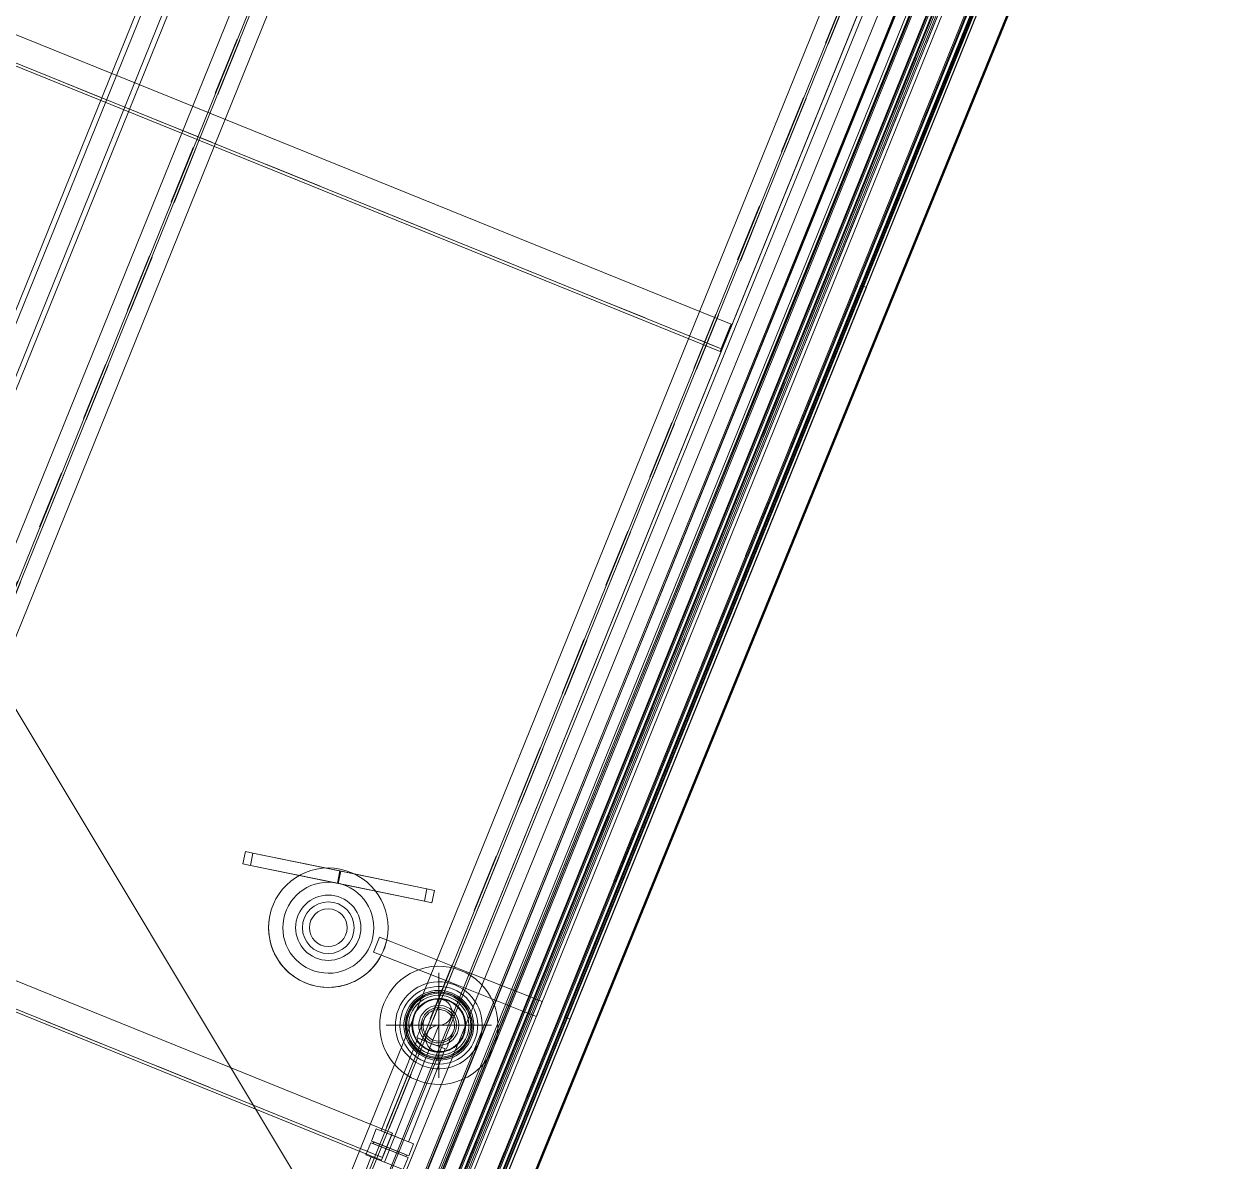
# Model space of a CAD drawing. Header units: metres. Extents: x -207 to 292, y -187 to 169.
# Drawn here: x -24.26 to -22.23, y -39.14 to -37.195 of the extents above; entities that cross this region are included whole.
import ezdxf

# ---------------------------------------------------------------- set-up
doc = ezdxf.new("R2010")
doc.units = ezdxf.units.M
doc.linetypes.add('Elevado', pattern=[0.003969, 0.002381, -0.001587])
doc.linetypes.add('Oculto', pattern=[0.007144, 0.004763, -0.002381])
for name, color, linetype, lineweight in [('A-GLAZ', 7, 'Continuous', 9), ('A-ROOF', 7, 'Continuous', 9), ('edificios', 7, 'Continuous', 50), ('EQUIPOS PIS', 7, 'Continuous', 9), ('I-WALL', 7, 'Continuous', 9), ('P-PIPE', 7, 'Continuous', 9), ('P-PIPE-CNTR', 7, 'Continuous', 9), ('P-SANR-FIXT', 7, 'Continuous', 9), ('S-BEAM', 7, 'Continuous', 9)]:
    doc.layers.add(name, color=color, linetype=linetype, lineweight=lineweight)
doc.layers.add('PR10-ARQ-PL-001-Emplazamiento-C-1_dwg', color=7, linetype='Continuous', lineweight=9, true_color=0x767676)

# ---------------------------------------------------------------- blocks, each defined once
blk = doc.blocks.new('M_Tuberia Alimentación-03 - M_Tuberia Alimentación-03-2171042-PLANTA EMPLAZAMIENTO ACTUALIZADO')
at = {"layer": 'P-SANR-FIXT'}
for p, q in [((-0.165, -0.0775), (-0.165, -0.099)), ((-0.1519, -0.0775), (-0.165, -0.0775)), ((0, -0.0775), (-0.1519, -0.0775)), ((-0.1519, -0.0775), (-0.0016, -0.0775)), ((-0.1519, -0.0775), (-0.1519, -0.099)), ((-0.1519, -0.0775), (-0.1519, -0.099)), ((-0.0016, -0.0775), (0.1519, -0.0775)), ((-0.0016, -0.0775), (-0.0016, -0.099)), ((0.1519, -0.0775), (0, -0.0775)), ((0, -0.0775), (0, -0.099)), ((0.165, -0.0775), (0.1519, -0.0775)), ((0.165, -0.0775), (0.1519, -0.0775)), ((0.1519, -0.099), (0.1519, -0.0775)), ((0.1519, -0.0775), (0.1519, -0.099)), ((0.165, -0.099), (0.165, -0.0775)), ((-0.165, -0.099), (-0.1519, -0.099)), ((-0.0016, -0.099), (-0.1519, -0.099)), ((-0.1519, -0.099), (0, -0.099)), ((0.1519, -0.099), (-0.0016, -0.099)), ((0, -0.099), (0.1519, -0.099)), ((0.1519, -0.099), (0.165, -0.099)), ((0.1519, -0.099), (0.165, -0.099))]:
    blk.add_line(p, q, dxfattribs=at)
for radius, start, end in [(0.1021, 360, 180), (0.1021, 0, 180), (0.1021, 360, 180), (0.1021, 0, 180), (0.0778, 0, 180), (0.0778, 0, 180), (0.0778, 0, 180), (0.0778, 0, 180), (0.0558, 0, 180), (0.0558, 0, 180), (0.0558, 0, 180), (0.0558, 0, 180), (0.0558, 0, 180), (0.0558, 0, 180), (0.0442, 0, 180), (0.0442, 0, 180), (0.0322, 0, 180), (0.0322, 0, 180), (0.1021, 180, 360), (0.1021, 180, 0), (0.1021, 180, 360), (0.1021, 180, 0), (0.0778, 180, 0), (0.0778, 180, 0), (0.0778, 180, 0), (0.0778, 180, 0), (0.0558, 180, 0), (0.0558, 180, 0), (0.0558, 180, 0), (0.0558, 180, 0), (0.0558, 180, 0), (0.0558, 180, 0), (0.0442, 180, 0), (0.0442, 180, 0), (0.0322, 180, 0), (0.0322, 180, 0)]:
    blk.add_arc((0, 0), radius, start, end, dxfattribs=at)
blk = doc.blocks.new('M_Tuberia Alimentación-04 - M_Tuberia Alimentación-04-2210629-PLANTA EMPLAZAMIENTO ACTUALIZADO')
at = {"layer": 'P-SANR-FIXT'}
for p, q in [((-0.1497, -0.0754), (-0.1497, -0.1028)), ((-0.1261, -0.0754), (-0.1497, -0.0754)), ((0, -0.0754), (-0.1261, -0.0754)), ((-0.1261, -0.0754), (0, -0.0754)), ((0.1261, -0.0754), (0, -0.0754)), ((0, -0.0754), (0.1261, -0.0754)), ((0.1497, -0.0754), (0.1261, -0.0754)), ((0.1497, -0.1028), (0.1497, -0.0754)), ((-0.1497, -0.1028), (-0.1261, -0.1028)), ((0, -0.1028), (-0.1261, -0.1028)), ((-0.1261, -0.1028), (0, -0.1028)), ((0.1261, -0.1028), (0, -0.1028)), ((0, -0.1028), (0.1261, -0.1028)), ((0.1261, -0.1028), (0.1497, -0.1028))]:
    blk.add_line(p, q, dxfattribs=at)
for radius, start, end in [(0.1011, 360, 180), (0.1011, 0, 180), (0.1011, 0, 180), (0.1011, 0, 180), (0.0743, 0, 180), (0.0743, 0, 180), (0.0665, 360, 180), (0.0665, 0, 180), (0.0597, 0, 180), (0.0597, 0, 180), (0.0572, 360, 180), (0.0572, 0, 180), (0.0547, 360, 180), (0.0547, 0, 180), (0.1011, 180, 360), (0.1011, 180, 0), (0.1011, 180, 0), (0.1011, 180, 0), (0.0743, 180, 0), (0.0743, 180, 0), (0.0665, 180, 360), (0.0665, 180, 0), (0.0597, 180, 0), (0.0597, 180, 0), (0.0572, 180, 360), (0.0572, 180, 0), (0.0547, 180, 360), (0.0547, 180, 0)]:
    blk.add_arc((0, 0), radius, start, end, dxfattribs=at)
blk = doc.blocks.new('M_Elbow - Generic - Standard-2231743-PLANTA EMPLAZAMIENTO ACTUALIZADO')
at = {"layer": 'P-PIPE', "color": 150, "true_color": 0x007dff}
for p, q in [((-23.5881, -38.9284), (-23.563, -38.9384)), ((-23.563, -38.9384), (-23.5379, -38.9483))]:
    blk.add_line(p, q, dxfattribs=at)
at = {"layer": 'P-PIPE', "color": 150, "true_color": 0x007dff, "flags": 128}
for points in [[(-23.5758, -38.8974), (-23.5758, -38.8975), (-23.5759, -38.8975), (-23.5759, -38.8977), (-23.576, -38.8978), (-23.5761, -38.8981), (-23.5762, -38.8983), (-23.5763, -38.8987), (-23.5765, -38.899), (-23.5766, -38.8994), (-23.5768, -38.8999), (-23.577, -38.9004), (-23.5772, -38.901), (-23.5775, -38.9015), (-23.5777, -38.9022), (-23.578, -38.9029), (-23.5783, -38.9036), (-23.5786, -38.9043), (-23.5789, -38.9051), (-23.5792, -38.906), (-23.5796, -38.9069), (-23.5799, -38.9078), (-23.5803, -38.9087), (-23.5807, -38.9097), (-23.5811, -38.9107), (-23.5815, -38.9117), (-23.5819, -38.9128), (-23.5823, -38.9138), (-23.5828, -38.9149), (-23.5832, -38.9161), (-23.5837, -38.9172), (-23.5841, -38.9184), (-23.5846, -38.9196), (-23.5851, -38.9208), (-23.5855, -38.922), (-23.586, -38.9232), (-23.5865, -38.9244), (-23.587, -38.9256), (-23.5875, -38.9269), (-23.588, -38.9281), (-23.5881, -38.9284)], [(-23.5379, -38.9483), (-23.5374, -38.9471), (-23.5369, -38.9458), (-23.5365, -38.9446), (-23.536, -38.9434), (-23.5355, -38.9422), (-23.535, -38.9409), (-23.5345, -38.9397), (-23.5341, -38.9386), (-23.5336, -38.9374), (-23.5331, -38.9362), (-23.5327, -38.9351), (-23.5323, -38.934), (-23.5318, -38.9329), (-23.5314, -38.9318), (-23.531, -38.9308), (-23.5306, -38.9298), (-23.5302, -38.9288), (-23.5298, -38.9279), (-23.5295, -38.927), (-23.5291, -38.9261), (-23.5288, -38.9252), (-23.5285, -38.9244), (-23.5282, -38.9236), (-23.5279, -38.9229), (-23.5276, -38.9222), (-23.5273, -38.9216), (-23.5271, -38.921), (-23.5269, -38.9204), (-23.5267, -38.9199), (-23.5265, -38.9194), (-23.5263, -38.919), (-23.5262, -38.9186), (-23.526, -38.9183), (-23.5259, -38.918), (-23.5258, -38.9178), (-23.5258, -38.9176), (-23.5257, -38.9174), (-23.5257, -38.9174), (-23.5257, -38.9173)]]:
    blk.add_lwpolyline(points, dxfattribs=at)
at = {"layer": 'P-PIPE', "color": 150, "true_color": 0x007dff}
for start, end in [(68.41, 248.41), (248.41, 68.41)]:
    blk.add_arc((-23.5507, -38.9074), 0.027, start, end, dxfattribs=at)
blk = doc.blocks.new('Plastico - Reducción - PL - Reducción-2231991-PLANTA EMPLAZAMIENTO ACTUALIZADO')
at = {"layer": 'P-PIPE', "color": 150, "true_color": 0x007dff}
for radius, start, end in [(0.0566, 338.41, 158.41), (0.0566, 338.41, 158.41), (0.0514, 68.41, 248.41), (0.0513, 248.41, 68.41), (0.0566, 158.41, 338.41), (0.0566, 158.41, 338.41), (0.0343, 68.41, 248.41), (0.0343, 68.41, 248.41), (0.0302, 68.41, 248.41), (0.0343, 248.41, 68.41), (0.0343, 248.41, 68.41), (0.0302, 248.41, 68.41)]:
    blk.add_arc((-23.5507, -38.9074), radius, start, end, dxfattribs=at)
blk = doc.blocks.new('Plastico - Copla - PL - Copla-2232004-PLANTA EMPLAZAMIENTO ACTUALIZADO')
at = {"layer": 'P-PIPE', "color": 150, "true_color": 0x007dff}
for p, q in [((-0.0016, 0.0343), (-0.0238, 0.0343)), ((-0.0238, 0.0343), (-0.0238, -0.0343)), ((-0.0238, 0.0343), (-0.0238, -0.0343)), ((-0.0016, -0.0343), (-0.0016, 0.0343)), ((-0.0016, -0.0343), (-0.0016, 0.0343)), ((0.0016, 0.0302), (-0.0016, 0.0302)), ((-0.0016, 0.0302), (-0.0016, -0.0302)), ((-0.0016, 0.0302), (-0.0016, -0.0302)), ((0.0238, 0.0343), (0.0016, 0.0343)), ((0.0016, 0.0343), (0.0016, -0.0343)), ((0.0016, 0.0343), (0.0016, -0.0343)), ((0.0016, 0.0302), (0.0016, -0.0302)), ((0.0016, 0.0302), (0.0016, -0.0302)), ((0.0238, -0.0343), (0.0238, 0.0343)), ((0.0238, -0.0343), (0.0238, 0.0343)), ((-0.0238, -0.0343), (-0.0016, -0.0343)), ((-0.0016, -0.0302), (0.0016, -0.0302)), ((0.0016, -0.0343), (0.0238, -0.0343))]:
    blk.add_line(p, q, dxfattribs=at)
blk = doc.blocks.new('M_Cap - Generic - Standard-2232019-PLANTA EMPLAZAMIENTO ACTUALIZADO')
at = {"layer": 'P-PIPE', "color": 150, "true_color": 0x007dff}
for start, end in [(68.41, 248.41), (68.41, 248.41), (248.41, 68.41), (248.41, 68.41)]:
    blk.add_arc((-23.5507, -38.9074), 0.046, start, end, dxfattribs=at)
blk = doc.blocks.new('YADRAN_LASQUEMAS_ARQ_MO_002_TERRAZAS_rvt-1-PLANTA EMPLAZAMIENTO ACTUALIZADO')
at = {"layer": 'P-PIPE', "color": 150, "true_color": 0x007dff}
for p, q in [((-23.5863, -38.9292), (-23.6491, -39.088)), ((-23.563, -38.9384), (-23.5863, -38.9292)), ((-23.563, -38.9384), (-23.5863, -38.9292)), ((-23.6026, -39.1064), (-23.5398, -38.9476)), ((-23.5398, -38.9476), (-23.563, -38.9384)), ((-23.5398, -38.9476), (-23.563, -38.9384)), ((-23.6491, -39.088), (-23.6259, -39.0972)), ((-23.6491, -39.088), (-23.6259, -39.0972)), ((-23.6259, -39.0972), (-23.6026, -39.1064)), ((-23.6259, -39.0972), (-23.6026, -39.1064)), ((-23.6666, -39.1323), (-23.734, -39.3025)), ((-23.6434, -39.1415), (-23.6666, -39.1323)), ((-23.6434, -39.1415), (-23.6666, -39.1323))]:
    blk.add_line(p, q, dxfattribs=at)
for centre, radius, start, end in [((-23.5507, -38.9074), 0.045, 0, 180), ((-23.5507, -38.8849), 0.0225, 270, 90), ((-23.5507, -38.9074), 0.045, 180, 0), ((-23.5507, -38.9299), 0.0225, 90, 270)]:
    blk.add_arc(centre, radius, start, end, dxfattribs=at)
at = {"layer": 'P-PIPE-CNTR', "color": 150, "true_color": 0x007dff}
for p, q in [((-23.5507, -38.9974), (-23.5507, -38.8174)), ((-23.6407, -38.9074), (-23.4607, -38.9074)), ((-23.563, -38.9384), (-23.5507, -38.9074)), ((-23.563, -38.9384), (-23.6259, -39.0972)), ((-23.563, -38.9384), (-23.6259, -39.0972)), ((-23.6259, -39.0972), (-23.6434, -39.1415))]:
    blk.add_line(p, q, dxfattribs=at)
at = {"layer": 'P-PIPE', "lineweight": 9}
for name in ['Plastico - Reducción - PL - Reducción-2231991-PLANTA EMPLAZAMIENTO ACTUALIZADO', 'M_Cap - Generic - Standard-2232019-PLANTA EMPLAZAMIENTO ACTUALIZADO', 'M_Elbow - Generic - Standard-2231743-PLANTA EMPLAZAMIENTO ACTUALIZADO']:
    blk.add_blockref(name, (0, 0), dxfattribs=at)
at = {"layer": 'P-PIPE', "lineweight": 9, "rotation": 248.4099999999999}
blk.add_blockref('Plastico - Copla - PL - Copla-2232004-PLANTA EMPLAZAMIENTO ACTUALIZADO', (-23.6346, -39.1193), dxfattribs=at)
at = {"layer": 'P-SANR-FIXT', "lineweight": 9}
for name, p, rotation in [('M_Tuberia Alimentación-03 - M_Tuberia Alimentación-03-2171042-PLANTA EMPLAZAMIENTO ACTUALIZADO', (-23.7397, -38.7405), 168.4100000000016), ('M_Tuberia Alimentación-04 - M_Tuberia Alimentación-04-2210629-PLANTA EMPLAZAMIENTO ACTUALIZADO', (-23.5507, -38.9074), 158.4099999999996)]:
    blk.add_blockref(name, p, dxfattribs=dict(at, rotation=rotation))
blk = doc.blocks.new('MT-T estructural - MT100X6_0-2095929-PLANTA EMPLAZAMIENTO ACTUALIZADO')
at = {"layer": 'S-BEAM'}
for p, q in [((-5.9815, 0.03), (5.9815, 0.03)), ((-5.9815, 0.03), (5.9815, 0.03)), ((5.9815, 0.002), (-5.9815, 0.002)), ((-5.9815, 0.002), (5.9815, 0.002)), ((-5.9815, -0.002), (5.9815, -0.002)), ((-5.9815, -0.002), (5.9815, -0.002)), ((5.9815, -0.03), (-5.9815, -0.03)), ((-5.9815, -0.03), (5.9815, -0.03))]:
    blk.add_line(p, q, dxfattribs=at)
at = {"layer": 'S-BEAM', "linetype": 'Oculto'}
for p, q in [((5.9815, 0.0025), (-5.9815, 0.0025)), ((5.9815, -0.0025), (-5.9815, -0.0025))]:
    blk.add_line(p, q, dxfattribs=at)
blk = doc.blocks.new('MT-T estructural - MT100X6_0-2140425-PLANTA EMPLAZAMIENTO ACTUALIZADO')
at = {"layer": 'S-BEAM'}
for p, q in [((-6.008, 0.03), (5.99, 0.03)), ((-6.008, 0.03), (5.99, 0.03)), ((5.99, 0.002), (-6.008, 0.002)), ((-6.008, 0.002), (5.99, 0.002)), ((-6.008, -0.002), (5.99, -0.002)), ((-6.008, -0.002), (5.99, -0.002)), ((5.99, -0.03), (-6.008, -0.03)), ((-6.008, -0.03), (5.99, -0.03))]:
    blk.add_line(p, q, dxfattribs=at)
at = {"layer": 'S-BEAM', "linetype": 'Oculto'}
for p, q in [((5.99, 0.0025), (-6.008, 0.0025)), ((5.99, -0.0025), (-6.008, -0.0025))]:
    blk.add_line(p, q, dxfattribs=at)
blk = doc.blocks.new('L - Perfiles angulares de lados iguales - L 900x500x5-2131221-PLANTA EMPLAZAMIENTO ACTUALIZADO')
at = {"layer": 'S-BEAM'}
for p, q in [((2.41, 0.006), (-2.41, 0.006)), ((-2.41, 0.006), (2.41, 0.006)), ((-2.41, 0.001), (2.41, 0.001)), ((2.41, 0.001), (-2.41, 0.001)), ((2.41, 0.006), (2.41, -0.044)), ((2.41, 0.003), (2.41, 0.006)), ((2.41, 0.001), (2.41, 0.003)), ((2.41, 0.001), (2.41, -0.0025)), ((2.41, -0.042), (2.41, -0.0025)), ((2.41, -0.044), (-2.41, -0.044)), ((-2.41, -0.044), (2.41, -0.044)), ((2.41, -0.044), (2.41, -0.042))]:
    blk.add_line(p, q, dxfattribs=at)
at = {"layer": 'S-BEAM', "linetype": 'Oculto'}
blk.add_line((-2.41, 0.001), (2.41, 0.001), dxfattribs=at)
blk = doc.blocks.new('L - Perfiles angulares de lados iguales - L 900x500x5-2131634-PLANTA EMPLAZAMIENTO ACTUALIZADO')
at = {"layer": 'S-BEAM'}
for p, q in [((2.42, 0.006), (-2.42, 0.006)), ((-2.42, 0.006), (2.42, 0.006)), ((-2.42, 0.001), (2.42, 0.001)), ((2.42, 0.001), (-2.42, 0.001)), ((2.42, 0.006), (2.42, -0.044)), ((2.42, 0.003), (2.42, 0.006)), ((2.42, 0.001), (2.42, 0.003)), ((2.42, 0.001), (2.42, -0.0025)), ((2.42, -0.042), (2.42, -0.0025)), ((2.42, -0.044), (-2.42, -0.044)), ((-2.42, -0.044), (2.42, -0.044)), ((2.42, -0.044), (2.42, -0.042))]:
    blk.add_line(p, q, dxfattribs=at)
at = {"layer": 'S-BEAM', "linetype": 'Oculto'}
blk.add_line((-2.42, 0.001), (2.42, 0.001), dxfattribs=at)
blk = doc.blocks.new('Ventana-Hueco cuadrado - 1350 x 0900mm-2142439-PLANTA EMPLAZAMIENTO ACTUALIZADO')
at = {"layer": 'A-GLAZ'}
for p, q in [((-0.6832, -0.005), (-0.6832, 0.005)), ((0.6668, 0.005), (0.6668, -0.005))]:
    blk.add_line(p, q, dxfattribs=at)
at = {"layer": 'A-GLAZ', "linetype": 'Elevado'}
for p, q in [((-0.6832, 0.005), (0.6668, 0.005)), ((0.6668, -0.005), (-0.6832, -0.005))]:
    blk.add_line(p, q, dxfattribs=at)
blk = doc.blocks.new('Barras redondas - RB 24-2158033-PLANTA EMPLAZAMIENTO ACTUALIZADO')
at = {"layer": 'S-BEAM'}
for p, q in [((-22.5233, -36.4384), (-23.9987, -40.0537)), ((-23.9765, -40.0627), (-22.5011, -36.4475))]:
    blk.add_line(p, q, dxfattribs=at)
blk = doc.blocks.new('Barras redondas - RB 24-2157938-PLANTA EMPLAZAMIENTO ACTUALIZADO')
at = {"layer": 'S-BEAM'}
for p, q in [((-22.4927, -36.4909), (-23.9471, -40.075)), ((-23.9248, -40.084), (-22.4705, -36.4999))]:
    blk.add_line(p, q, dxfattribs=at)
blk = doc.blocks.new('HSS-Sección estructural hueca - HSS40_0X70_0X9_5-2158977-PLANTA EMPLAZAMIENTO ACTUALIZADO')
at = {"layer": 'S-BEAM'}
for p, q in [((5.95, 0.035), (-5.95, 0.035)), ((5.95, 0.0261), (-5.95, 0.0261)), ((-5.95, -0.0261), (5.95, -0.0261)), ((-5.95, -0.035), (5.95, -0.035))]:
    blk.add_line(p, q, dxfattribs=at)
at = {"layer": 'S-BEAM', "linetype": 'Oculto'}
for p, q in [((5.95, 0.0261), (-5.95, 0.0261)), ((5.95, -0.0261), (-5.95, -0.0261))]:
    blk.add_line(p, q, dxfattribs=at)
blk = doc.blocks.new('HSS-Sección estructural hueca - HSS40_0X70_0X9_5-2159363-PLANTA EMPLAZAMIENTO ACTUALIZADO')
at = {"layer": 'S-BEAM'}
for p, q in [((5.8845, 0.035), (-5.8845, 0.035)), ((5.8845, 0.0261), (-5.8845, 0.0261)), ((-5.8845, -0.0261), (5.8845, -0.0261)), ((-5.8845, -0.035), (5.8845, -0.035))]:
    blk.add_line(p, q, dxfattribs=at)
at = {"layer": 'S-BEAM', "linetype": 'Oculto'}
for p, q in [((5.8845, 0.0261), (-5.8845, 0.0261)), ((5.8845, -0.0261), (-5.8845, -0.0261))]:
    blk.add_line(p, q, dxfattribs=at)
blk = doc.blocks.new('HSS-Sección estructural hueca - HSS40_0X70_0X9_5-2159399-PLANTA EMPLAZAMIENTO ACTUALIZADO')
at = {"layer": 'S-BEAM'}
for p, q in [((5.8845, 0.035), (-5.8845, 0.035)), ((5.8845, 0.0261), (-5.8845, 0.0261)), ((-5.8845, -0.0261), (5.8845, -0.0261)), ((-5.8845, -0.035), (5.8845, -0.035))]:
    blk.add_line(p, q, dxfattribs=at)
at = {"layer": 'S-BEAM', "linetype": 'Oculto'}
for p, q in [((5.8845, 0.0261), (-5.8845, 0.0261)), ((5.8845, -0.0261), (-5.8845, -0.0261))]:
    blk.add_line(p, q, dxfattribs=at)
blk = doc.blocks.new('Barras redondas - RB 24-2160192-PLANTA EMPLAZAMIENTO ACTUALIZADO')
at = {"layer": 'S-BEAM'}
for p, q in [((-22.4927, -36.4912), (-23.8823, -39.9276)), ((-23.86, -39.9366), (-22.4705, -36.5001))]:
    blk.add_line(p, q, dxfattribs=at)
blk = doc.blocks.new('Barras redondas - RB 24-2160209-PLANTA EMPLAZAMIENTO ACTUALIZADO')
at = {"layer": 'S-BEAM'}
for p, q in [((-22.5252, -36.5772), (-23.9251, -40.0275)), ((-23.9029, -40.0366), (-22.5029, -36.5862))]:
    blk.add_line(p, q, dxfattribs=at)
blk = doc.blocks.new('HSS-Sección estructural hueca - HSS40_0X70_0X9_5-2160378-PLANTA EMPLAZAMIENTO ACTUALIZADO')
at = {"layer": 'S-BEAM'}
for p, q in [((-23.5351, -35.8594), (-28.0769, -47.0725)), ((-23.5268, -35.8627), (-28.0687, -47.0758)), ((-28.0375, -47.0884), (-23.4956, -35.8754)), ((-28.0292, -47.0918), (-23.4873, -35.8787))]:
    blk.add_line(p, q, dxfattribs=at)
blk = doc.blocks.new('HSS-Sección estructural hueca - HSS40_0X70_0X9_5-2160771-PLANTA EMPLAZAMIENTO ACTUALIZADO')
at = {"layer": 'S-BEAM'}
for p, q in [((-22.3868, -36.3682), (-26.8611, -47.4145)), ((-22.3786, -36.3716), (-26.8529, -47.4178)), ((-26.8043, -47.4375), (-22.33, -36.3913)), ((-26.796, -47.4409), (-22.3217, -36.3946))]:
    blk.add_line(p, q, dxfattribs=at)
blk = doc.blocks.new('HSS-Sección estructural hueca - HSS40_0X70_0X9_5-2160870-PLANTA EMPLAZAMIENTO ACTUALIZADO')
at = {"layer": 'S-BEAM'}
for p, q in [((-22.4158, -36.3513), (-26.8919, -47.4022)), ((-22.4075, -36.3547), (-26.8837, -47.4056)), ((-26.8477, -47.4201), (-22.3716, -36.3692)), ((-26.8395, -47.4235), (-22.3633, -36.3726))]:
    blk.add_line(p, q, dxfattribs=at)
blk = doc.blocks.new('YADRAN_LASQUEMAS_ARQ_MO_008_EEMM 100-200_rvt-1-PLANTA EMPLAZAMIENTO ACTUALIZADO')
at = {"layer": 'A-ROOF'}
blk.add_line((-26.8538, -47.5926), (-22.2967, -36.3416), dxfattribs=at)
blk.add_line((-26.8538, -47.5926), (-22.2967, -36.3416), dxfattribs=at)
at = {"layer": 'I-WALL'}
for p, q in [((-26.8547, -47.5815), (-22.3032, -36.3444)), ((-22.3032, -36.3444), (-26.8547, -47.5815)), ((-26.8454, -47.5853), (-22.2939, -36.3481)), ((-22.2939, -36.3481), (-26.8454, -47.5853)), ((-22.8288, -37.642), (-23.3356, -38.8932)), ((-23.3356, -38.8932), (-22.8288, -37.642)), ((-22.8195, -37.6457), (-23.3263, -38.897)), ((-23.3263, -38.897), (-22.8195, -37.6457)), ((-22.8195, -37.6457), (-22.8288, -37.642)), ((-22.8288, -37.642), (-22.8195, -37.6457)), ((-23.3356, -38.8932), (-23.3263, -38.897)), ((-23.3356, -38.8932), (-23.3263, -38.897))]:
    blk.add_line(p, q, dxfattribs=at)
at = {"layer": 'A-GLAZ', "lineweight": 9, "rotation": 247.9499999999996}
blk.add_blockref('Ventana-Hueco cuadrado - 1350 x 0900mm-2142439-PLANTA EMPLAZAMIENTO ACTUALIZADO', (-23.0806, -38.2771), dxfattribs=at)
at = {"layer": 'S-BEAM', "lineweight": 9}
for name in ['HSS-Sección estructural hueca - HSS40_0X70_0X9_5-2160378-PLANTA EMPLAZAMIENTO ACTUALIZADO', 'HSS-Sección estructural hueca - HSS40_0X70_0X9_5-2160870-PLANTA EMPLAZAMIENTO ACTUALIZADO', 'HSS-Sección estructural hueca - HSS40_0X70_0X9_5-2160771-PLANTA EMPLAZAMIENTO ACTUALIZADO', 'Barras redondas - RB 24-2158033-PLANTA EMPLAZAMIENTO ACTUALIZADO', 'Barras redondas - RB 24-2157938-PLANTA EMPLAZAMIENTO ACTUALIZADO', 'Barras redondas - RB 24-2160192-PLANTA EMPLAZAMIENTO ACTUALIZADO', 'Barras redondas - RB 24-2160209-PLANTA EMPLAZAMIENTO ACTUALIZADO']:
    blk.add_blockref(name, (0, 0), dxfattribs=at)
at = {"layer": 'S-BEAM', "lineweight": 9, "extrusion": (0, 0, -1)}
for name, p, rotation in [('L - Perfiles angulares de lados iguales - L 900x500x5-2131634-PLANTA EMPLAZAMIENTO ACTUALIZADO', (25.3104, -36.8411), 202.0500000000006), ('MT-T estructural - MT100X6_0-2140425-PLANTA EMPLAZAMIENTO ACTUALIZADO', (25.6614, -41.5876), 292.0500000000004), ('MT-T estructural - MT100X6_0-2095929-PLANTA EMPLAZAMIENTO ACTUALIZADO', (24.7712, -41.8804), 292.0500000000004), ('L - Perfiles angulares de lados iguales - L 900x500x5-2131221-PLANTA EMPLAZAMIENTO ACTUALIZADO', (25.8803, -38.2278), 202.0500000000007)]:
    blk.add_blockref(name, p, dxfattribs=dict(at, rotation=rotation))
at = {"layer": 'S-BEAM', "lineweight": 9}
for name, p, rotation in [('HSS-Sección estructural hueca - HSS40_0X70_0X9_5-2158977-PLANTA EMPLAZAMIENTO ACTUALIZADO', (-24.5879, -41.917), 67.94955318757246), ('HSS-Sección estructural hueca - HSS40_0X70_0X9_5-2159399-PLANTA EMPLAZAMIENTO ACTUALIZADO', (-24.6211, -41.9734), 67.94955318757245), ('HSS-Sección estructural hueca - HSS40_0X70_0X9_5-2159363-PLANTA EMPLAZAMIENTO ACTUALIZADO', (-24.6176, -41.9748), 67.94955318757245)]:
    blk.add_blockref(name, p, dxfattribs=dict(at, rotation=rotation))
blk = doc.blocks.new('PR10-ARQ-PL-001-Emplazamiento-C-1_dwg-674643-PLANTA EMPLAZAMIENTO ACTUALIZADO')
at = {"layer": 'EQUIPOS PIS'}
h = blk.add_hatch(dxfattribs=at)
h.set_pattern_fill('FP_2', color=256, style=0, pattern_type=2)
h.set_pattern_definition([(121, (-655750.258, -5498481.082), (-2.3400667309, -1.4060539445), [])])
h.paths.add_polyline_path([(-26.837, -47.6126), (-22.2297, -36.327), (-27.1394, -34.4103), (-31.7414, -45.6979)])
h.paths.add_polyline_path([(-23.9448, -40.1992), (-23.9646, -40.1855), (-23.9727, -40.1713), (-23.9588, -40.1492), (-23.9376, -40.1464), (-23.9251, -40.1516), (-23.9179, -40.1641), (-23.9376, -40.1983)])
h.paths.add_polyline_path([(-24.2325, -40.0854), (-24.2522, -40.0716), (-24.2604, -40.0575), (-24.2464, -40.0354), (-24.2253, -40.0326), (-24.2128, -40.0378), (-24.2055, -40.0503), (-24.2253, -40.0844)])
h.paths.add_polyline_path([(-28.3017, -38.4245), (-28.3214, -38.4108), (-28.3296, -38.3966), (-28.3156, -38.3745), (-28.2945, -38.3717), (-28.282, -38.3769), (-28.2747, -38.3894), (-28.2945, -38.4236)])
h.paths.add_polyline_path([(-28.5893, -38.3107), (-28.6091, -38.297), (-28.6172, -38.2828), (-28.6033, -38.2607), (-28.5821, -38.2579), (-28.5696, -38.2631), (-28.5624, -38.2756), (-28.5821, -38.3098)])
at = {"layer": 'edificios', "flags": 128}
blk.add_lwpolyline([(-26.837, -47.6126), (-22.2297, -36.327), (-27.1394, -34.4103), (-31.7467, -45.6959)], close=True, dxfattribs=at)

msp = doc.modelspace()

# ---------------------------------------------------------------- block references
at = {"lineweight": 5}
for name in ['YADRAN_LASQUEMAS_ARQ_MO_002_TERRAZAS_rvt-1-PLANTA EMPLAZAMIENTO ACTUALIZADO', 'YADRAN_LASQUEMAS_ARQ_MO_008_EEMM 100-200_rvt-1-PLANTA EMPLAZAMIENTO ACTUALIZADO']:
    msp.add_blockref(name, (0, 0), dxfattribs=at)
at = {"layer": 'PR10-ARQ-PL-001-Emplazamiento-C-1_dwg', "color": 7}
msp.add_blockref('PR10-ARQ-PL-001-Emplazamiento-C-1_dwg-674643-PLANTA EMPLAZAMIENTO ACTUALIZADO', (0, 0), dxfattribs=at)

doc.saveas('drawing.dxf')
